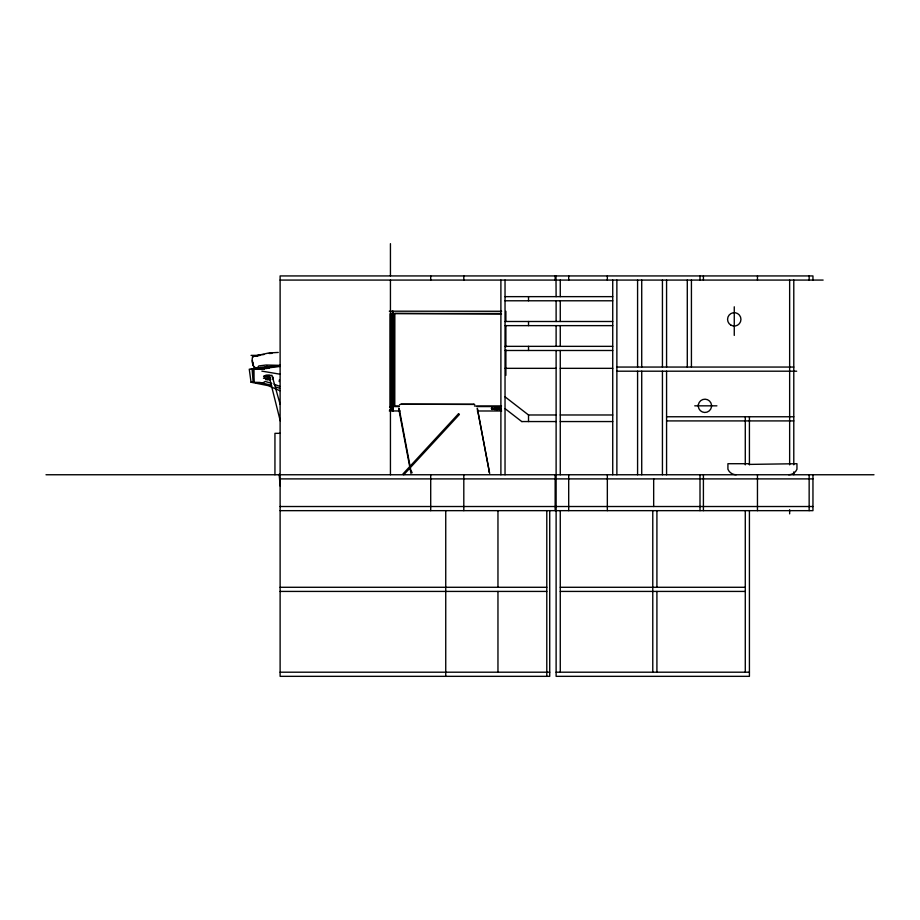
<?xml version="1.0" encoding="UTF-8"?>
<svg xmlns="http://www.w3.org/2000/svg" width="920" height="920" viewBox="0 0 920 920"><rect width="100%" height="100%" fill="white"/><g stroke="black" fill="none" stroke-linecap="round" stroke-linejoin="round"><path stroke-width="1.38" d="M505.034 280.071L505.034 474.754M391.287 407.744C389.574 414.138 390.931 405.743 391.77 407.479M491.36 408.664C494.753 407.203 490.877 410.757 491.567 408.077M492.867 409.25L492.982 408.25M494.488 407.836C497.72 409.48 491.544 409.469 494.764 407.836M494.948 409.469L494.063 408.457L495.27 408.077M494.856 409.388L494.856 407.951M497.087 407.87C499.445 411.757 493.867 407.56 497.168 407.836M496.984 409.469L496.386 408.077M496.903 409.492L497.685 408.077M499.399 409.469C496.581 407.433 502.504 408.112 499.307 409.492M499.215 409.388L499.399 407.87M500.606 409.135L500.986 409.883L500.756 407.882M488.934 472.121L488.991 470.051M556.117 421.555L521.893 421.555M278.242 352.44L268.847 352.947L252.552 356.534L252.103 359.904A9.66 6.279 -90 0 0 255.242 368.276L266.179 366.666L280.312 366.24M252.804 357.397L253.034 356.534L260.521 354.971M499.502 409.469L500.56 408.71M279.864 390.712L268.157 385.652L251.045 382.237L259.854 382.433L271.642 385.319M389.585 407.468L390.298 406.973L391.172 407.801M399.522 404.777L401.051 404.179L474.352 404.443M272.952 378.959L273.022 377.108M391.644 407.813L390.735 407.801M264.776 368.736L265.558 368.241A5.934 3.852 -90 0 0 266.961 366.068M491.625 408.664L492.706 409.388L491.717 409.388M391.402 313.409L390.195 313.961L390.195 405.95L391.402 406.502L391.402 313.409L390.528 313.409M279.427 379.834L279.185 381.627M267.272 368.218L269.491 367.551L268.306 366.999L269.491 367.551M265.719 379.58C269.755 380.546 269.663 375.659 265.868 375.935M270.56 378.292L263.453 378.269M257.772 367.908L258.761 367.701M265.374 366.999L268.927 366.678M268.306 366.999L269.951 367.229L255.725 368.276A9.66 6.279 -90 0 1 254.426 366.735M267.018 367.908L271.814 366.93M254.207 356.385L259.405 355.43M261.763 354.706L263.971 354.545M258.29 367.908L260.67 367.54M492.349 407.836L492.085 407.836M494.684 409.469L499.123 409.469M277.092 366.034L279.68 365.861M280.117 366.413L265.328 368.276M269.295 353.498L271.975 353.349M270.79 379.58C261.993 381.098 262.395 372.243 270.905 375.935M280.117 280.071L823.124 280.071M505.034 296.642L612.731 296.642M505.034 300.782L612.731 300.782M389.298 311.19L501.618 311.27M501.078 313.478L394.3 313.478L394.3 406.571L399.142 406.571M501.515 314.03L394.841 313.478L394.784 406.019L399.05 406.019M505.034 321.494L612.731 321.494M505.034 325.634L612.731 325.634M505.034 346.346L612.731 346.346M505.034 350.485L612.731 350.485M251.045 355.373L260.233 355.373M616.871 367.057L793.787 367.057M505.034 368.334L556.117 368.334M560.268 368.334L612.731 368.334M257.646 368.563L256.864 368.563L258.819 365.941L266.087 365.022L280.324 365.343M266.95 368.563L264.845 368.276M251.263 368.736L268.077 368.241A5.934 3.852 -90 0 0 268.87 367.298M264.477 369.184L249.262 369.184L251.045 382.237M261.855 371.116L280.324 374.256M616.871 371.197L796.674 371.197M255.748 382.938L262.855 382.938L265.19 381.443L271.768 383.398M401.074 404.294L473.501 404.294M694.738 405.835L716.91 405.835M474.467 406.019L501.515 406.019M476.675 406.571L501.078 406.571M389.597 407.031L390.551 407.031M391.046 407.353L391.724 407.353M494.304 407.87L494.948 407.87M499.123 407.87L500.089 408.077M499.94 408.25L500.606 408.284M494.132 409.388L495.121 409.388M496.535 409.388L497.536 409.388M498.95 409.388L499.94 409.388M390.804 410.067L389.597 410.239L390.298 410.285M389.298 410.918L400.096 410.987M477.284 410.987L501.618 410.987M505.034 396.819L528.517 414.978L556.117 414.978M560.268 414.978L612.731 414.978M666.574 416.76L793.787 416.76M666.574 420.911L793.787 420.911M560.268 421.555L612.731 421.555M280.094 433.331L274.942 433.331L274.942 474.754M46 474.754L874 474.754M280.117 478.894L812.958 478.894M280.117 506.517L812.958 506.517M280.117 510.657L812.958 510.657L812.958 474.754M280.117 587.282L546.79 587.282M560.268 587.282L745.28 587.282M280.117 591.422L546.79 591.422M560.268 591.422L745.28 591.422M280.117 672.198L549.723 672.198M556.117 672.198L749.42 672.198M263.534 376.096L270.583 377.74M473.88 404.213L474.754 404.604M279.783 386.354L273.987 384.18M276 387.009L279.611 388.274M255.852 367.793L256.507 368.172M505.034 408.629L521.87 421.659M399.13 408.365L410.78 470.074L412.148 472.753M255.116 368.736L252.896 365.044L252.413 360.525M280.151 404.34L271.964 375.348L268.858 375.348L280.255 420.911M489.681 473.432L477.308 408.353L488.957 470.074M398.682 408.422L410.998 473.466M280.117 485.967L279.197 474.754A1.242 0.931 -90 0 1 279.323 474.133M252.114 369.184L253.126 382.03L253.655 369.184L254.253 382.041M812.958 280.071L812.958 275.931L280.117 275.931L280.117 676.338L549.723 676.338L549.723 510.657M809.151 275.931L809.151 280.071M809.151 474.754L809.151 510.657M793.787 280.071L793.787 464.841M793.787 471.925L793.787 474.754M789.647 280.071L789.647 464.841M789.647 509.668L789.647 513.854M757.459 275.931L757.459 280.071M757.459 474.754L757.459 510.657M749.42 416.76L749.42 464.841M749.42 510.657L749.42 676.338L556.117 676.338L556.117 350.485M745.28 416.76L745.28 464.841M745.28 510.657L745.28 672.198M734.263 306.797L734.263 335.409M703.409 275.931L703.409 280.071M703.409 474.754L703.409 510.657M700.005 275.931L700.005 280.071M700.005 474.754L700.005 510.657M691.426 280.071L691.426 367.057M687.286 280.071L687.286 367.057M666.574 280.071L666.574 367.057M666.574 371.197L666.574 474.754M662.434 280.071L662.434 367.057M662.434 371.197L662.434 474.754M656.914 510.657L656.914 587.282M656.914 591.422L656.914 672.198M653.671 478.894L653.671 506.517M652.774 510.657L652.774 672.198M641.723 280.071L641.723 367.057M641.723 371.197L641.723 474.754M637.583 280.071L637.583 367.057M637.583 371.197L637.583 474.754M616.871 280.071L616.871 474.754M612.731 280.071L612.731 474.754M607.338 275.931L607.338 280.071M607.338 474.754L607.338 510.657M568.698 275.931L568.698 280.071M568.698 474.754L568.698 510.657M560.268 280.071L560.268 296.642M560.268 300.782L560.268 321.494M560.268 325.634L560.268 346.346M560.268 350.485L560.268 474.754M560.268 510.657L560.268 672.198M555.99 275.931L556.117 296.642M556.117 300.782L556.117 321.494M556.117 325.634L556.117 346.346M555.151 275.931L555.151 280.071M555.151 474.754L555.151 510.657M546.79 510.657L546.79 676.338M528.528 296.642L528.528 300.782M528.528 321.494L528.528 325.634M528.528 346.346L528.528 350.485M528.517 414.978L528.517 421.555M505.885 311.27L505.885 321.241M505.885 325.519L505.885 346.886M505.885 349.738L505.885 375.372M500.894 280.071L500.894 474.754M497.961 510.657L497.961 587.282M497.961 591.422L497.961 672.198M463.806 275.931L463.806 280.071M463.806 474.754L463.806 510.657M445.74 510.657L445.74 676.338M430.709 275.931L430.709 280.071M430.709 474.754L430.709 510.657M392.909 311.27L392.909 410.987M392.748 311.19L392.748 410.918M390.436 243.662L390.436 275.873M390.436 280.071L390.436 474.754M736.207 474.754A8.97 8.97 0 0 1 727.915 469.234L727.915 463.714L748.627 463.714L749.317 464.404L796.95 463.714L796.95 469.234A8.97 8.97 0 0 1 788.67 474.754M253.437 364.734A9.66 6.279 -90 0 1 252.804 362.399M255.127 356.247A4.945 0.632 -6.3 0 1 256.255 356.051M698.36 404.719L698.292 406.456A6.658 6.658 0 0 0 711.482 406.939L711.551 405.202A6.658 6.658 0 0 0 698.36 404.719M458.551 413.701L402.937 473.972L403.776 474.754L459.39 414.483L458.551 413.701M730.917 325.151A6.681 6.681 0 0 0 740.945 319.366A6.681 6.681 0 0 0 730.917 313.57A6.681 6.681 0 0 0 730.917 325.151"/></g></svg>
